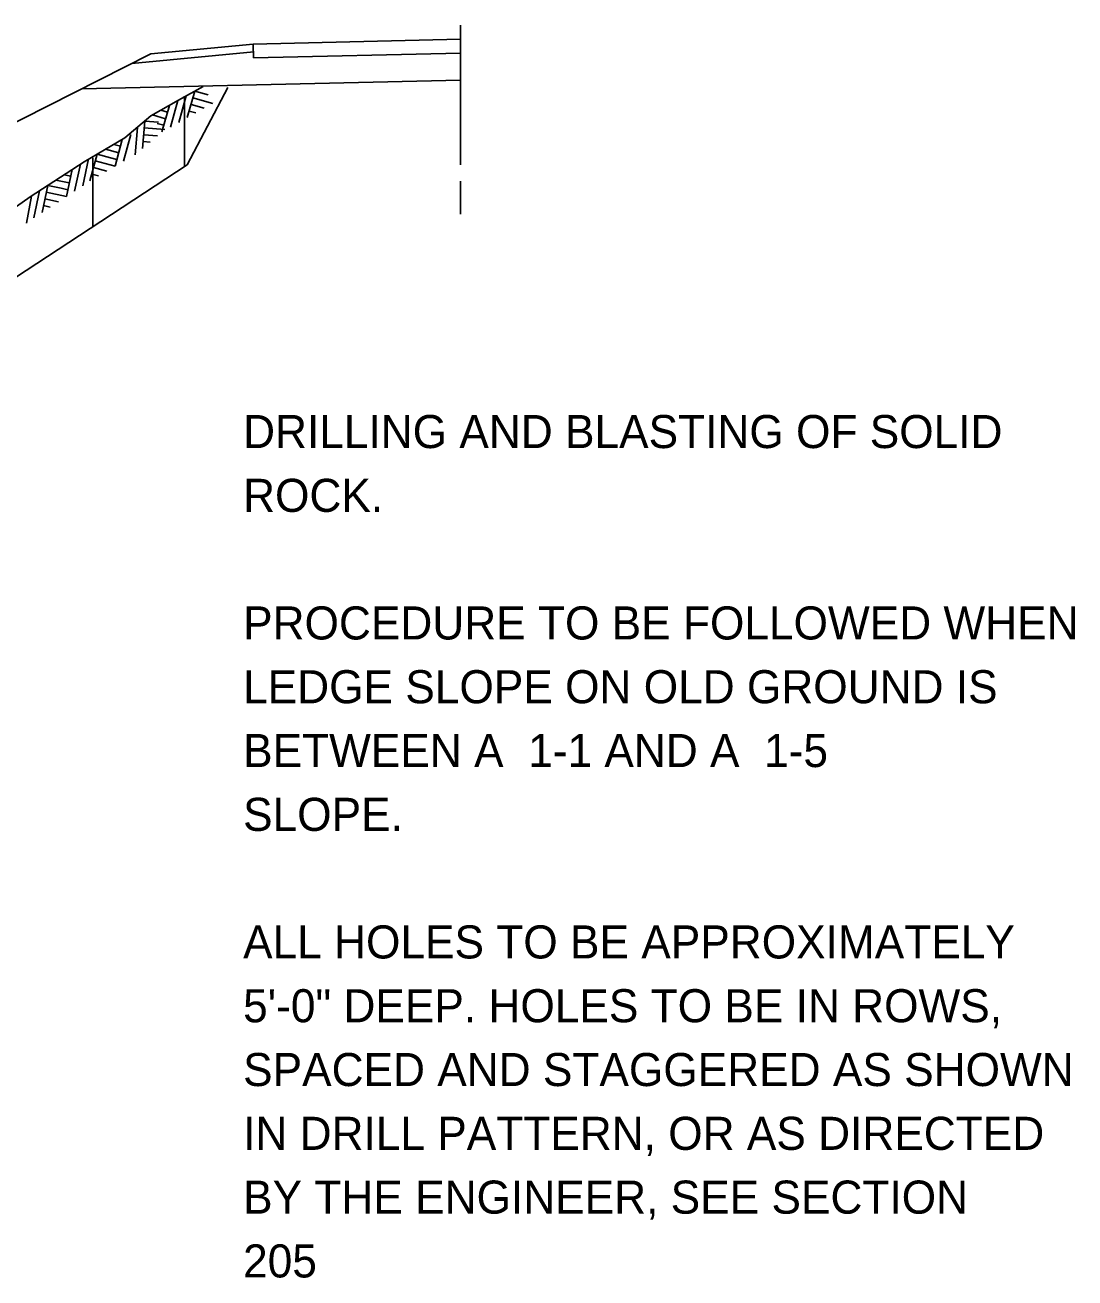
# Model space of a CAD drawing. Extents: x 1000 to 1034, y 999.5 to 1021.5.
# Drawn here: x 1018.11 to 1022.56, y 1005.25 to 1010.55 of the extents above; entities that cross this region are included whole.
import ezdxf

# ---------------------------------------------------------------- set-up
doc = ezdxf.new("R2010")
doc.units = 0
for name, color, linetype in [('Level 1', 7, 'Continuous'), ('Level 14', 7, 'Continuous'), ('Level 60', 7, 'Continuous')]:
    doc.layers.add(name, color=color, linetype=linetype)

msp = doc.modelspace()

# ---------------------------------------------------------------- linework, layer by layer
at = {"layer": 'Level 1'}
for p, q in [((1019.0771, 1010.4708), (1018.6437, 1010.4292)), ((1019.9552, 1010.4912), (1019.0771, 1010.4708)), ((1018.6437, 1010.4292), (1014.2057, 1008.1845)), ((1019.0802, 1010.4383), (1018.5637, 1010.3887)), ((1019.9552, 1010.4328), (1019.0784, 1010.4125)), ((1018.3512, 1010.2813), (1019.9552, 1010.3185)), ((1018.7867, 1010.2499), (1018.7867, 1009.9534)), ((1018.3981, 1009.9889), (1018.3981, 1009.6985))]:
    msp.add_line(p, q, dxfattribs=at)
at = {"layer": 'Level 14'}
for p, q in [((1018.7628, 1010.1397), (1018.794, 1010.2518)), ((1018.7982, 1010.1596), (1018.8302, 1010.2717)), ((1018.8862, 1010.2556), (1018.8302, 1010.2717)), ((1018.691, 1010.0992), (1018.7223, 1010.2114)), ((1018.7268, 1010.1193), (1018.7582, 1010.2317)), ((1018.8702, 1010.1996), (1018.8142, 1010.2157)), ((1018.9062, 1010.2196), (1018.8222, 1010.2436)), ((1018.6092, 1010.0292), (1018.6184, 1010.1453)), ((1018.6764, 1010.1407), (1018.6184, 1010.1453)), ((1018.6505, 1010.1709), (1018.7066, 1010.1552)), ((1018.6864, 1010.1912), (1018.7144, 1010.1833)), ((1018.8342, 1010.1796), (1018.8061, 1010.1877)), ((1018.5778, 1010.0025), (1018.587, 1010.1186)), ((1018.7032, 1010.1093), (1018.616, 1010.1163)), ((1018.6707, 1010.1351), (1018.6988, 1010.1273)), ((1018.4873, 1010.0463), (1018.5155, 1010.0389)), ((1018.4932, 1009.9544), (1018.523, 1010.0671)), ((1018.5287, 1009.9751), (1018.5586, 1010.0877)), ((1018.6404, 1010.0559), (1018.6114, 1010.0582)), ((1018.6718, 1010.0827), (1018.6137, 1010.0872)), ((1018.3863, 1009.8923), (1018.4162, 1010.005)), ((1018.4724, 1009.9901), (1018.4162, 1010.005)), ((1018.4517, 1010.0257), (1018.508, 1010.0107)), ((1018.4724, 1009.9901), (1018.5006, 1009.9827)), ((1018.2869, 1009.8262), (1018.3109, 1009.9402)), ((1018.3214, 1009.8487), (1018.3454, 1009.9627)), ((1018.3559, 1009.8712), (1018.3799, 1009.9852)), ((1018.4576, 1009.9337), (1018.4012, 1009.9487)), ((1018.4932, 1009.9544), (1018.4087, 1009.9768)), ((1018.2419, 1009.8952), (1018.2988, 1009.8832)), ((1018.2764, 1009.9177), (1018.3048, 1009.9117)), ((1018.4219, 1009.913), (1018.3937, 1009.9205)), ((1018.1182, 1009.7131), (1018.1382, 1009.8279)), ((1018.1489, 1009.7362), (1018.1728, 1009.8502)), ((1018.1834, 1009.7587), (1018.2074, 1009.8727)), ((1018.2869, 1009.8262), (1018.2013, 1009.8442)), ((1018.2644, 1009.8607), (1018.2074, 1009.8727)), ((1018.2644, 1009.8607), (1018.2928, 1009.8547)), ((1018.2178, 1009.7812), (1018.1893, 1009.7872)), ((1018.2524, 1009.8037), (1018.1953, 1009.8157))]:
    msp.add_line(p, q, dxfattribs=at)
msp.add_lwpolyline([(1017.9678, 1009.7082), (1018.1337, 1009.8247), (1018.3612, 1009.973), (1018.5342, 1010.0736), (1018.6442, 1010.1673), (1018.7606, 1010.233), (1018.866, 1010.2915)], dxfattribs=at)
at = {"layer": 'Level 60'}
for p, q in [((1019.9552, 1009.96), (1019.9552, 1010.5515)), ((1019.0784, 1010.4125), (1019.0771, 1010.4708)), ((1019.9552, 1009.7512), (1019.9552, 1009.8904))]:
    msp.add_line(p, q, dxfattribs=at)
msp.add_lwpolyline([(1018.9693, 1010.2878), (1018.7973, 1009.9604), (1016.4716, 1008.4347), (1016.1726, 1008.4571)], dxfattribs=at)

# ---------------------------------------------------------------- texts
at = {"layer": 'Level 1'}
for s, p in [('DRILLING AND BLASTING OF SOLID', (1019.0344, 1008.7612)), ('ROCK.', (1019.0344, 1008.4912)), ('PROCEDURE TO BE FOLLOWED WHEN', (1019.0344, 1007.9512)), ('LEDGE SLOPE ON OLD GROUND IS', (1019.0344, 1007.6812)), ('BETWEEN A  1-1 AND A  1-5', (1019.0344, 1007.4112)), ('SLOPE.', (1019.0344, 1007.1412)), ('ALL HOLES TO BE APPROXIMATELY', (1019.0344, 1006.6012)), ('5\'-0" DEEP. HOLES TO BE IN ROWS,', (1019.0344, 1006.3312)), ('SPACED AND STAGGERED AS SHOWN', (1019.0344, 1006.0612)), ('IN DRILL PATTERN, OR AS DIRECTED', (1019.0344, 1005.7912)), ('BY THE ENGINEER, SEE SECTION', (1019.0344, 1005.5212)), ('205', (1019.0344, 1005.2512))]:
    msp.add_text(s, height=0.14, dxfattribs=at).set_placement(p)

doc.saveas('drawing.dxf')
